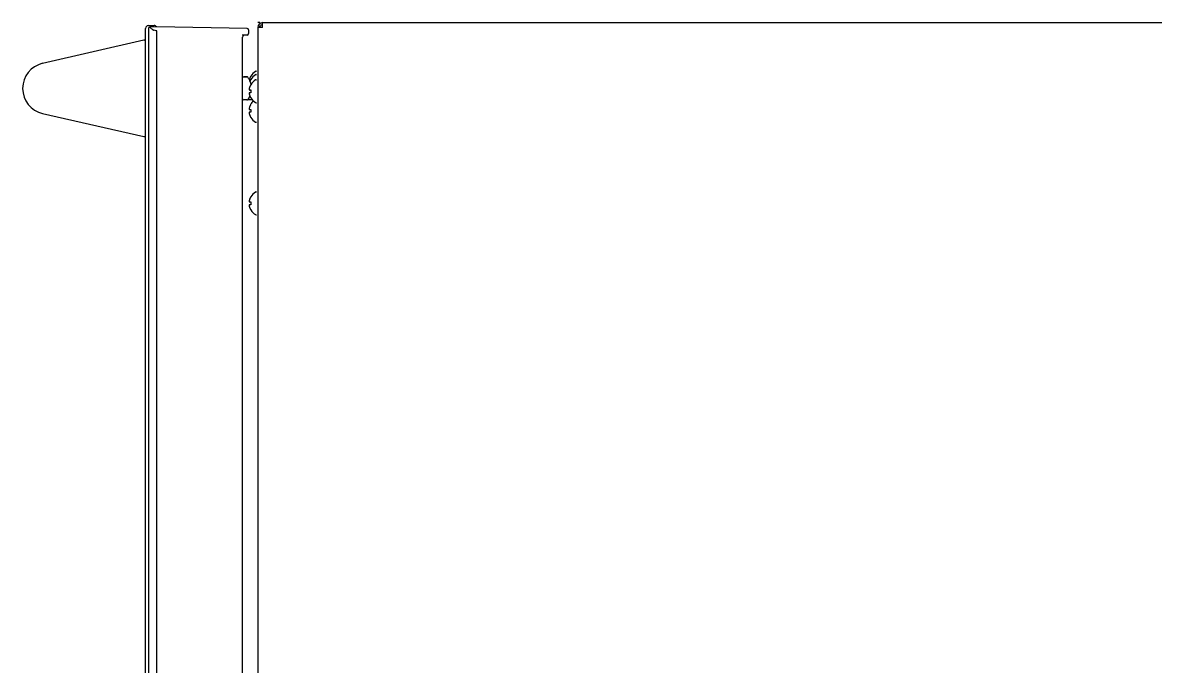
# Model space of a CAD drawing. Header units: millimetres. Extents: x -334 to 5010, y 1650 to 4941.
# Drawn here: x 1132 to 1528.4, y 3190.8 to 3415.9 of the extents above; entities that cross this region are included whole.
import ezdxf

# ---------------------------------------------------------------- set-up
doc = ezdxf.new("R2010")
doc.units = ezdxf.units.MM
doc.header["$LTSCALE"] = 438.9
doc.layers.get('0').update_dxf_attribs({"linetype": 'CONTINUOUS'})
for name, color, linetype in [('ASSI', 7, 'CONTINUOUS'), ('CURVE', 7, 'CONTINUOUS'), ('GEOM', 7, 'CONTINUOUS')]:
    doc.layers.add(name, color=color, linetype=linetype)

msp = doc.modelspace()

# ---------------------------------------------------------------- linework, layer by layer
at = {"linetype": 'Continuous'}
for p, q in [((1174.99, 3033.94), (1174.99, 3413.94)), ((1175.99, 3414.94), (1177.99, 3414.94)), ((1175.99, 3413.89), (1175.99, 3034.96)), ((1178.99, 3414.44), (1176.48, 3414.39)), ((1210.6, 3413.88), (1178.99, 3414.44)), ((1174.38, 3409.8), (1138.99, 3401.71)), ((1178.99, 3034.94), (1178.99, 3412.94)), ((1210.6, 3411.61), (1208.82, 3411.58)), ((1208.99, 3068.41), (1208.99, 3410.85)), ((1211.09, 3413.38), (1211.09, 3412.11)), ((1209.39, 3396.99), (1210.5, 3396.99)), ((1211.58, 3395.56), (1211.57, 3395.55)), ((1211.72, 3395.19), (1211.73, 3395.19)), ((1211.81, 3397.24), (1211.85, 3397.24)), ((1211.81, 3396.07), (1211.85, 3396.07)), ((1211.81, 3394.24), (1211.85, 3394.24)), ((1211.3, 3392.44), (1211.85, 3392.44)), ((1211.85, 3391.44), (1211.3, 3391.44)), ((1211.83, 3392.24), (1211.55, 3392.24)), ((1209.21, 3388.94), (1208.99, 3388.94)), ((1212.36, 3388.94), (1210.69, 3388.94)), ((1211.85, 3389.64), (1211.81, 3389.64)), ((1211.81, 3387.39), (1211.85, 3387.39)), ((1138.99, 3384.16), (1174.38, 3376.08)), ((1211.3, 3385.59), (1211.85, 3385.59)), ((1211.85, 3384.59), (1211.3, 3384.59)), ((1211.85, 3382.79), (1211.81, 3382.79)), ((1211.81, 3355.04), (1211.85, 3355.04)), ((1211.3, 3353.24), (1211.85, 3353.24)), ((1211.85, 3352.24), (1211.3, 3352.24)), ((1211.85, 3350.44), (1211.81, 3350.44))]:
    msp.add_line(p, q, dxfattribs=at)
for centre, radius, start, end in [((1175.99, 3413.94), 1, 90, 180), ((1176.49, 3413.89), 0.5, 91, 180), ((1177.99, 3413.94), 1, 29.8518, 90), ((1210.59, 3413.38), 0.5, 0, 89), ((1209.74, 3410.85), 0.75, 90.9999, 180), ((1210.59, 3412.11), 0.5, 271, 360), ((1140.99, 3392.94), 9, 102.8697, 257.1303), ((1209.39, 3396.59), 0.4, 90, 180), ((1210.5, 3396.59), 0.4, 38.0799, 90), ((1206.1, 3393.14), 5.99, 20.0002, 38.0799), ((1215.81, 3394.78), 4.66, 163.6053, 164.1122), ((1215.82, 3394.78), 4.67, 162.6228, 163.6051), ((1215.83, 3394.78), 4.68, 161.535, 162.6227), ((1215.85, 3394.77), 4.7, 159.4813, 161.5344), ((1215.86, 3394.77), 4.72, 158.9977, 159.4819), ((1215.87, 3394.76), 4.72, 157.4524, 158.9975), ((1215.88, 3394.76), 4.73, 156.6826, 157.4526), ((1215.88, 3391.76), 4.73, 156.6826, 157.4526), ((1215.88, 3394.76), 4.73, 155.4278, 156.6825), ((1215.88, 3391.76), 4.73, 155.4278, 156.6825), ((1215.89, 3394.76), 4.74, 154.4598, 155.4278), ((1215.89, 3393.59), 4.74, 154.4598, 155.4278), ((1215.89, 3391.76), 4.74, 154.4598, 155.4278), ((1215.89, 3394.75), 4.74, 153.3188, 154.4598), ((1215.89, 3393.58), 4.74, 153.3188, 154.4598), ((1215.89, 3391.75), 4.74, 153.3188, 154.4598), ((1215.89, 3394.75), 4.75, 151.9926, 153.3187), ((1215.89, 3393.58), 4.75, 151.9926, 153.3187), ((1215.89, 3391.75), 4.75, 151.9926, 153.3187), ((1215.89, 3394.75), 4.75, 151.0316, 151.9926), ((1215.89, 3393.58), 4.75, 151.0316, 151.9926), ((1215.89, 3391.75), 4.75, 151.0316, 151.9926), ((1206.08, 3393.13), 6, 18.3284, 20.0703), ((1215.9, 3394.75), 4.75, 148.4659, 151.0313), ((1215.9, 3393.58), 4.75, 148.4659, 151.0313), ((1215.9, 3391.75), 4.75, 148.4659, 151.0313), ((1206.06, 3393.12), 6.02, 12.4715, 18.3239), ((1213.25, 3392.69), 1.97, 175.714, 176.9766), ((1213.24, 3392.69), 1.96, 176.9771, 178.0037), ((1213.23, 3392.69), 1.95, 178.0037, 179.0738), ((1213.23, 3392.69), 1.95, 179.0741, 181.1541), ((1213.23, 3392.69), 1.95, 181.1545, 182.3767), ((1213.24, 3392.69), 1.96, 182.3765, 183.2159), ((1213.25, 3392.69), 1.97, 183.2167, 184.6016), ((1213.25, 3391.18), 1.97, 175.3984, 176.7833), ((1213.24, 3391.19), 1.96, 176.7841, 177.6235), ((1213.23, 3391.19), 1.96, 177.6234, 178.8455), ((1213.23, 3391.19), 1.95, 178.8459, 180.9258), ((1213.23, 3391.19), 1.95, 180.9261, 181.9964), ((1213.24, 3391.19), 1.96, 181.9964, 183.0228), ((1213.25, 3391.19), 1.97, 183.0233, 184.286), ((1213.28, 3392.68), 2.01, 172.7256, 174.8598), ((1213.26, 3392.68), 1.98, 174.8627, 175.7144), ((1213.26, 3392.69), 1.98, 184.6009, 185.2558), ((1213.29, 3392.69), 2.01, 185.2585, 187.2741), ((1213.29, 3391.18), 2.01, 172.7259, 174.7415), ((1213.26, 3391.18), 1.98, 174.7442, 175.3991), ((1213.26, 3391.19), 1.98, 184.2856, 185.1372), ((1213.28, 3391.19), 2.01, 185.1401, 187.2744), ((1215.79, 3391.79), 4.64, 163.6036, 165.6824), ((1215.79, 3392.08), 4.64, 194.3176, 196.3964), ((1215.82, 3391.78), 4.67, 162.6228, 163.6051), ((1215.82, 3392.09), 4.67, 196.3949, 197.3772), ((1215.83, 3391.78), 4.68, 161.535, 162.6227), ((1215.83, 3392.1), 4.68, 197.3773, 198.465), ((1215.85, 3391.77), 4.7, 159.4813, 161.5344), ((1215.85, 3392.1), 4.7, 198.4656, 200.5187), ((1215.86, 3391.77), 4.72, 158.9977, 159.4819), ((1215.86, 3392.11), 4.72, 200.5181, 201.0023), ((1215.87, 3391.76), 4.72, 157.4524, 158.9975), ((1215.87, 3392.11), 4.72, 201.0025, 202.5476), ((1215.88, 3392.11), 4.73, 202.5474, 203.3174), ((1215.88, 3392.11), 4.73, 203.3175, 204.5722), ((1205.69, 3392.93), 5.9, 353.2211, 354.9358), ((1205.67, 3392.93), 5.92, 354.9353, 355.1706), ((1215.89, 3392.12), 4.74, 204.5722, 205.5402), ((1215.89, 3392.12), 4.74, 205.5402, 206.6812), ((1215.89, 3392.12), 4.75, 206.6813, 208.0074), ((1215.89, 3392.12), 4.75, 208.0074, 208.9684), ((1215.9, 3392.12), 4.75, 208.9687, 211.5341), ((1215.6, 3391.94), 3.79, 172.4013, 179.9911), ((1215.6, 3391.94), 3.79, 180.0089, 187.5987), ((1209.39, 3389.29), 0.4, 180, 270), ((1210.5, 3389.29), 0.4, 270, 321.9201), ((1213.25, 3385.84), 1.97, 175.714, 176.9766), ((1213.24, 3385.84), 1.96, 176.9771, 178.0037), ((1213.23, 3385.84), 1.95, 178.0037, 179.0738), ((1213.23, 3385.84), 1.95, 179.0741, 181.1541), ((1213.23, 3385.84), 1.95, 181.1545, 182.3767), ((1213.24, 3385.84), 1.96, 182.3765, 183.2159), ((1213.25, 3385.84), 1.97, 183.2167, 184.6016), ((1213.28, 3385.83), 2.01, 172.7256, 174.8598), ((1213.26, 3385.83), 1.98, 174.8627, 175.7144), ((1215.79, 3384.94), 4.64, 163.6036, 165.6824), ((1215.82, 3384.93), 4.67, 162.6228, 163.6051), ((1215.83, 3384.93), 4.68, 161.535, 162.6227), ((1215.85, 3384.92), 4.7, 159.4813, 161.5344), ((1215.86, 3384.92), 4.72, 158.9977, 159.4819), ((1215.87, 3384.91), 4.72, 157.4524, 158.9975), ((1215.88, 3384.91), 4.73, 156.6826, 157.4526), ((1215.88, 3384.91), 4.73, 155.4278, 156.6825), ((1215.89, 3384.91), 4.74, 154.4598, 155.4278), ((1215.89, 3384.9), 4.74, 153.3188, 154.4598), ((1215.89, 3384.9), 4.75, 151.9926, 153.3187), ((1215.89, 3384.9), 4.75, 151.0316, 151.9926), ((1215.9, 3384.9), 4.75, 148.4659, 151.0313), ((1213.25, 3384.33), 1.97, 175.3984, 176.7833), ((1213.24, 3384.34), 1.96, 176.7841, 177.6235), ((1213.23, 3384.34), 1.96, 177.6234, 178.8455), ((1213.23, 3384.34), 1.95, 178.8459, 180.9258), ((1213.23, 3384.34), 1.95, 180.9261, 181.9964), ((1213.24, 3384.34), 1.96, 181.9964, 183.0228), ((1213.25, 3384.34), 1.97, 183.0233, 184.286), ((1213.26, 3385.84), 1.98, 184.6009, 185.2558), ((1213.29, 3385.84), 2.01, 185.2585, 187.2741), ((1213.29, 3384.33), 2.01, 172.7259, 174.7415), ((1213.26, 3384.33), 1.98, 174.7442, 175.3991), ((1213.26, 3384.34), 1.98, 184.2856, 185.1372), ((1213.28, 3384.34), 2.01, 185.1401, 187.2744), ((1215.79, 3385.23), 4.64, 194.3176, 196.3964), ((1215.82, 3385.24), 4.67, 196.3949, 197.3772), ((1215.83, 3385.25), 4.68, 197.3773, 198.465), ((1215.85, 3385.25), 4.7, 198.4656, 200.5187), ((1215.86, 3385.26), 4.72, 200.5181, 201.0023), ((1215.87, 3385.26), 4.72, 201.0025, 202.5476), ((1215.88, 3385.26), 4.73, 202.5474, 203.3174), ((1215.88, 3385.26), 4.73, 203.3175, 204.5722), ((1215.89, 3385.27), 4.74, 204.5722, 205.5402), ((1215.89, 3385.27), 4.74, 205.5402, 206.6812), ((1215.89, 3385.27), 4.75, 206.6813, 208.0074), ((1215.89, 3385.27), 4.75, 208.0074, 208.9684), ((1215.9, 3385.27), 4.75, 208.9687, 211.5341), ((1215.6, 3385.09), 3.79, 172.4013, 179.9911), ((1215.6, 3385.09), 3.79, 180.0089, 187.5987), ((1215.82, 3352.58), 4.67, 162.6228, 163.6051), ((1215.83, 3352.58), 4.68, 161.535, 162.6227), ((1215.85, 3352.57), 4.7, 159.4813, 161.5344), ((1215.86, 3352.57), 4.72, 158.9977, 159.4819), ((1215.87, 3352.56), 4.72, 157.4524, 158.9975), ((1215.88, 3352.56), 4.73, 156.6826, 157.4526), ((1215.88, 3352.56), 4.73, 155.4278, 156.6825), ((1215.89, 3352.56), 4.74, 154.4598, 155.4278), ((1215.89, 3352.55), 4.74, 153.3188, 154.4598), ((1215.89, 3352.55), 4.75, 151.9926, 153.3187), ((1215.89, 3352.55), 4.75, 151.0316, 151.9926), ((1215.9, 3352.55), 4.75, 148.4659, 151.0313), ((1213.25, 3353.49), 1.97, 175.714, 176.9766), ((1213.24, 3353.49), 1.96, 176.9771, 178.0037), ((1213.23, 3353.49), 1.95, 178.0037, 179.0738), ((1213.23, 3353.49), 1.95, 179.0741, 181.1541), ((1213.23, 3353.49), 1.95, 181.1545, 182.3767), ((1213.24, 3353.49), 1.96, 182.3765, 183.2159), ((1213.25, 3353.49), 1.97, 183.2167, 184.6016), ((1213.25, 3351.98), 1.97, 175.3984, 176.7833), ((1213.24, 3351.99), 1.96, 176.7841, 177.6235), ((1213.23, 3351.99), 1.96, 177.6234, 178.8455), ((1213.23, 3351.99), 1.95, 178.8459, 180.9258), ((1213.23, 3351.99), 1.95, 180.9261, 181.9964), ((1213.24, 3351.99), 1.96, 181.9964, 183.0228), ((1213.25, 3351.99), 1.97, 183.0233, 184.286), ((1213.28, 3353.48), 2.01, 172.7256, 174.8598), ((1213.26, 3353.48), 1.98, 174.8627, 175.7144), ((1213.26, 3353.49), 1.98, 184.6009, 185.2558), ((1213.29, 3353.49), 2.01, 185.2585, 187.2741), ((1213.29, 3351.98), 2.01, 172.7259, 174.7415), ((1213.26, 3351.98), 1.98, 174.7442, 175.3991), ((1213.26, 3351.99), 1.98, 184.2856, 185.1372), ((1213.28, 3351.99), 2.01, 185.1401, 187.2744), ((1215.79, 3352.59), 4.64, 163.6036, 165.6824), ((1215.79, 3352.88), 4.64, 194.3176, 196.3964), ((1215.82, 3352.89), 4.67, 196.3949, 197.3772), ((1215.83, 3352.9), 4.68, 197.3773, 198.465), ((1215.85, 3352.9), 4.7, 198.4656, 200.5187), ((1215.86, 3352.91), 4.72, 200.5181, 201.0023), ((1215.87, 3352.91), 4.72, 201.0025, 202.5476), ((1215.88, 3352.91), 4.73, 202.5474, 203.3174), ((1215.88, 3352.91), 4.73, 203.3175, 204.5722), ((1215.89, 3352.92), 4.74, 204.5722, 205.5402), ((1215.89, 3352.92), 4.74, 205.5402, 206.6812), ((1215.89, 3352.92), 4.75, 206.6813, 208.0074), ((1215.89, 3352.92), 4.75, 208.0074, 208.9684), ((1215.9, 3352.92), 4.75, 208.9687, 211.5341), ((1215.6, 3352.74), 3.79, 172.4013, 179.9911), ((1215.6, 3352.74), 3.79, 180.0089, 187.5987)]:
    msp.add_arc(centre, radius, start, end, dxfattribs=at)
for centre, major_axis, ratio, start_param, end_param in [((1174.49, 3409.31), (0, 0.5), 0.999359, -1.570796, 0.224479), ((1136.02, 3413.69), (42.97, -0.75), 0.034899, 0.00061, 0.220516), ((1174.49, 3376.56), (0, 0.5), 0.999359, -3.366071, -1.570796)]:
    msp.add_ellipse(centre, major_axis=major_axis, ratio=ratio, start_param=start_param, end_param=end_param, dxfattribs=at)
for points, knots in [([(1176.98, 3413.91), (1176.92, 3413.95), (1176.83, 3414.05), (1176.73, 3414.18), (1176.68, 3414.37), (1176.82, 3414.4), (1176.88, 3414.4)], [0, 0, 0, 0, 0.313932, 0.570342, 0.751558, 1, 1, 1, 1]), ([(1176.98, 3413.91), (1177.13, 3413.79), (1177.36, 3413.61), (1177.68, 3413.39), (1177.86, 3413.3), (1177.96, 3413.28)], [0, 0, 0, 0, 0.489054, 0.743402, 1, 1, 1, 1])]:
    msp.add_open_spline(points, degree=3, knots=knots, dxfattribs=at)
at = {"layer": 'ASSI', "linetype": 'Continuous'}
for p, q in [((1213.69, 3398.94), (1213.89, 3398.94)), ((1213.69, 3397.77), (1213.89, 3397.77)), ((1210.5, 3396.99), (1209.39, 3396.99)), ((1213.69, 3395.94), (1213.89, 3395.94)), ((1210.5, 3388.89), (1209.39, 3388.89)), ((1213.69, 3387.94), (1213.89, 3387.94)), ((1213.69, 3381.09), (1213.89, 3381.09)), ((1213.69, 3356.74), (1213.89, 3356.74)), ((1213.69, 3348.74), (1213.89, 3348.74))]:
    msp.add_line(p, q, dxfattribs=at)
for centre, radius, start, end in [((1140.99, 3392.94), 9, 102.8601, 257.1399), ((1215.91, 3394.74), 4.8, 120.3012, 148.5421), ((1215.91, 3393.57), 4.8, 120.3012, 148.5421), ((1213.69, 3398.54), 0.4, 90, 120.3012), ((1213.69, 3397.37), 0.4, 90, 120.3012), ((1206.1, 3393.14), 5.99, 20.0002, 38.0799), ((1215.91, 3391.74), 4.8, 120.3012, 148.5421), ((1213.69, 3395.54), 0.4, 90, 120.3012), ((1206.1, 3392.74), 5.99, 321.9201, 335.346), ((1215.91, 3392.13), 4.8, 211.4579, 239.6988), ((1215.91, 3384.89), 4.8, 130.9202, 148.5421), ((1213.69, 3388.34), 0.4, 239.6988, 270), ((1215.91, 3385.28), 4.8, 211.4579, 239.6988), ((1213.69, 3381.49), 0.4, 239.6988, 270), ((1215.91, 3352.54), 4.8, 120.3012, 148.5421), ((1213.69, 3356.34), 0.4, 90, 120.3012), ((1215.91, 3352.93), 4.8, 211.4579, 239.6988), ((1213.69, 3349.14), 0.4, 239.6988, 270)]:
    msp.add_arc(centre, radius, start, end, dxfattribs=at)
at = {"layer": 'CURVE', "linetype": 'Continuous'}
msp.add_line((1214.99, 3415.94), (1214.29, 3415.94), dxfattribs=at)
at = {"layer": 'GEOM', "linetype": 'Continuous'}
for p, q in [((1214.29, 3414.24), (1214.29, 2972.64)), ((1215.99, 3414.24), (1214.29, 3414.24)), ((1214.47, 3415), (1215.1, 3414.69)), ((1215.99, 3414.24), (1215.99, 3415.94)), ((1215.99, 3415.94), (1832.99, 3415.94))]:
    msp.add_line(p, q, dxfattribs=at)
for radius, end in [(1.7, 180), (1, 162.0945)]:
    msp.add_arc((1215.99, 3414.24), radius, 90, end, dxfattribs=at)

doc.saveas('drawing.dxf')
